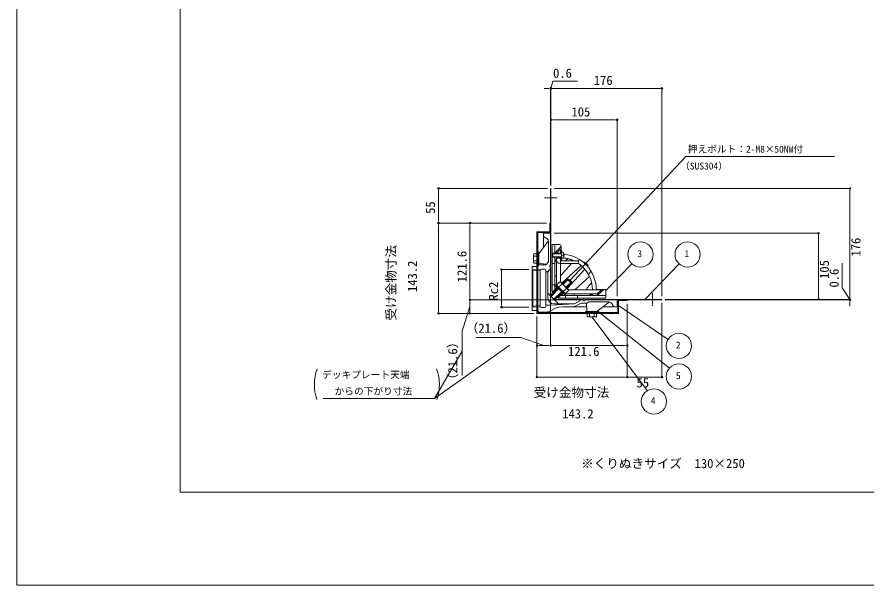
# Model space of a CAD drawing. Units: millimetres, scale not verified. Extents: x -1380 to 1380, y -955 to 955.
# Drawn here: x -1380 to -34, y -955 to -54 of the extents above; entities that cross this region are included whole.
import ezdxf
from ezdxf.enums import TextEntityAlignment as Align

# ---------------------------------------------------------------- set-up
doc = ezdxf.new("R2010")
doc.units = ezdxf.units.MM
doc.header["$LTSCALE"] = 3
doc.linetypes.add('USER1', pattern=[2, 1.25, -0.25, 0.25, -0.25])
doc.linetypes.add('USER2', pattern=[0.375, 0.25, -0.125])
for name, color, linetype, lineweight in [('0-0_0', 7, 'Continuous', 15), ('0-2_L-2', 7, 'Continuous', 18), ('0-3_L-1', 7, 'Continuous', 18), ('0-4_L-5', 2, 'USER1', 18), ('0-5_L-3', 7, 'Continuous', 18), ('0-7_WAKU', 7, 'Continuous', 18), ('0-8_MOJI', 7, 'Continuous', 18), ('0-9_SUNPO', 7, 'Continuous', 18)]:
    doc.layers.add(name, color=color, linetype=linetype, lineweight=lineweight)
doc.styles.add('ＭＳ ゴシック', font='')
doc.styles.get('ＭＳ ゴシック').set_extended_font_data('MS Gothic')

msp = doc.modelspace()

# ---------------------------------------------------------------- linework, layer by layer
at = {"layer": '0-0_0'}
for p, q in [((-536.803, -166.928), (-539.303, -166.928)), ((-533.053, -166.928), (-535.553, -166.928)), ((-534.953, -166.928), (-532.453, -166.928)), ((-534.953, -166.928), (-532.453, -166.928)), ((-531.203, -166.928), (-528.703, -166.928)), ((-531.203, -166.928), (-528.703, -166.928)), ((-360.203, -166.928), (-362.703, -166.928)), ((-356.453, -166.928), (-358.953, -166.928)), ((-534.953, -216.928), (-532.453, -216.928)), ((-531.203, -216.928), (-528.703, -216.928)), ((-431.203, -216.928), (-433.703, -216.928)), ((-427.453, -216.928), (-429.953, -216.928)), ((-712.078, -324.521), (-712.078, -327.021)), ((-712.078, -328.271), (-712.078, -330.771)), ((-59.464, -324.521), (-59.464, -327.021)), ((-59.464, -328.271), (-59.464, -330.771)), ((-712.078, -378.271), (-712.078, -375.771)), ((-712.078, -379.521), (-712.078, -382.021)), ((-712.078, -382.021), (-712.078, -379.521)), ((-712.078, -383.271), (-712.078, -385.771)), ((-662.078, -379.521), (-662.078, -382.021)), ((-662.078, -383.271), (-662.078, -385.771)), ((-109.464, -395.521), (-109.464, -398.021)), ((-109.464, -399.271), (-109.464, -401.771)), ((-612.078, -453.214), (-612.078, -455.714)), ((-612.078, -456.964), (-612.078, -459.464)), ((-503.754, -471.831), (-503.498, -471.557)), ((-662.078, -499.871), (-662.078, -497.371)), ((-446.834, -487.906), (-446.573, -487.637)), ((-109.464, -499.271), (-109.464, -496.771)), ((-59.464, -499.271), (-59.464, -496.771)), ((-59.464, -499.271), (-59.464, -496.771)), ((-662.078, -503.621), (-662.078, -501.121)), ((-662.078, -501.121), (-662.078, -503.621)), ((-662.078, -504.871), (-662.078, -507.371)), ((-612.078, -511.578), (-612.078, -509.078)), ((-426.658, -511.266), (-426.349, -511.478)), ((-385.005, -501.907), (-384.746, -501.636)), ((-109.464, -503.021), (-109.464, -500.521)), ((-59.464, -503.021), (-59.464, -500.521)), ((-59.464, -503.021), (-59.464, -500.521)), ((-59.464, -501.121), (-59.464, -503.621)), ((-59.464, -504.871), (-59.464, -507.371)), ((-712.078, -521.471), (-712.078, -518.971)), ((-712.078, -525.221), (-712.078, -522.721)), ((-662.078, -521.471), (-662.078, -518.971)), ((-662.078, -525.221), (-662.078, -522.721)), ((-612.078, -515.328), (-612.078, -512.828)), ((-458.85, -520.655), (-458.557, -520.888)), ((-468.816, -529.321), (-468.591, -529.621)), ((-599.579, -574.948), (-599.885, -575.165)), ((-557.153, -574.859), (-554.653, -574.859)), ((-553.403, -574.859), (-550.903, -574.859)), ((-536.803, -574.859), (-539.303, -574.859)), ((-533.053, -574.859), (-535.553, -574.859)), ((-535.553, -574.859), (-533.053, -574.859)), ((-531.803, -574.859), (-529.303, -574.859)), ((-415.203, -574.859), (-417.703, -574.859)), ((-411.453, -574.859), (-413.953, -574.859)), ((-674.484, -583.521), (-674.672, -583.845)), ((-557.153, -624.859), (-554.653, -624.859)), ((-553.403, -624.859), (-550.903, -624.859)), ((-415.203, -624.859), (-417.703, -624.859)), ((-413.953, -624.859), (-411.453, -624.859)), ((-411.453, -624.859), (-413.953, -624.859)), ((-410.203, -624.859), (-407.703, -624.859)), ((-360.203, -624.859), (-362.703, -624.859)), ((-356.453, -624.859), (-358.953, -624.859))]:
    msp.add_line(p, q, dxfattribs=at)
at = {"layer": '0-0_0', "lineweight": 18}
msp.add_lwpolyline([(-1121.713, -807.371), (1120.787, -807.371), (1120.787, 687.629), (-1121.713, 687.629)], close=True, dxfattribs=at)
at = {"layer": '0-0_0'}
for centre, radius in [((-534.303, -166.928), 1.25), ((-533.703, -166.928), 1.25), ((-533.703, -166.928), 1.25), ((-357.703, -166.928), 1.25), ((-533.703, -216.928), 1.25), ((-428.703, -216.928), 1.25), ((-712.078, -325.771), 1.25), ((-59.464, -325.771), 1.25), ((-712.078, -380.771), 1.25), ((-712.078, -380.771), 1.25), ((-662.078, -380.771), 1.25), ((-109.464, -396.771), 1.25), ((-612.078, -454.464), 1.25), ((-503.626, -471.694), 0.188), ((-446.703, -487.771), 0.188), ((-662.078, -502.371), 1.25), ((-662.078, -502.371), 1.25), ((-426.503, -511.372), 0.188), ((-384.876, -501.771), 0.188), ((-109.464, -501.771), 1.25), ((-59.464, -501.771), 1.25), ((-59.464, -501.771), 1.25), ((-59.464, -502.371), 1.25), ((-712.078, -523.971), 1.25), ((-662.078, -523.971), 1.25), ((-612.078, -514.078), 1.25), ((-458.703, -520.771), 0.188), ((-468.703, -529.471), 0.188), ((-599.732, -575.057), 0.188), ((-555.903, -574.859), 1.25), ((-534.303, -574.859), 1.25), ((-534.303, -574.859), 1.25), ((-412.703, -574.859), 1.25), ((-674.578, -583.683), 0.188), ((-555.903, -624.859), 1.25), ((-412.703, -624.859), 1.25), ((-412.703, -624.859), 1.25), ((-357.703, -624.859), 1.25)]:
    msp.add_circle(centre, radius, dxfattribs=at)
at = {"layer": '0-2_L-2'}
for p, q in [((-545.703, -401.771), (-540.053, -405.302)), ((-545.703, -401.771), (-545.703, -419.438)), ((-533.703, -396.771), (-533.703, -446.771)), ((-552.303, -428.238), (-537.753, -408.838)), ((-537.703, -409.542), (-537.703, -441.771)), ((-552.703, -442.9), (-552.703, -429.438)), ((-555.903, -431.771), (-554.703, -431.771)), ((-555.903, -431.771), (-554.703, -431.771)), ((-555.903, -441.771), (-554.703, -441.771)), ((-537.703, -441.771), (-539.703, -444.771)), ((-563.703, -449.271), (-563.703, -454.464)), ((-563.703, -454.464), (-563.703, -514.078)), ((-563.703, -454.464), (-550.703, -454.87)), ((-563.703, -454.464), (-562.203, -456.012)), ((-562.203, -456.012), (-562.203, -512.531)), ((-562.203, -456.012), (-550.703, -456.371)), ((-550.836, -444.896), (-539.895, -445.625)), ((-550.703, -455.771), (-550.703, -512.771)), ((-543.703, -453.771), (-548.703, -453.771)), ((-545.703, -445.238), (-545.703, -446.771)), ((-541.703, -455.771), (-541.703, -457.771)), ((-541.703, -457.771), (-538.703, -457.771)), ((-541.703, -457.771), (-541.703, -510.771)), ((-533.703, -452.271), (-538.703, -457.771)), ((-538.703, -457.771), (-538.703, -498.771)), ((-533.703, -446.771), (-535.428, -448.582)), ((-534.703, -450.271), (-533.703, -450.271)), ((-533.703, -450.271), (-533.703, -452.271)), ((-533.703, -452.271), (-533.703, -491.771)), ((-538.703, -491.771), (-521.703, -508.771)), ((-541.703, -512.771), (-541.703, -510.771)), ((-541.703, -510.771), (-533.703, -510.771)), ((-533.703, -510.771), (-496.203, -508.771)), ((-496.203, -508.771), (-528.703, -508.771)), ((-484.203, -501.771), (-523.703, -501.771)), ((-484.203, -501.771), (-496.203, -508.771)), ((-488.886, -509.133), (-492.934, -511.495)), ((-482.203, -501.771), (-484.203, -501.771)), ((-482.203, -502.771), (-482.203, -501.771)), ((-478.703, -501.771), (-480.514, -503.495)), ((-428.703, -501.771), (-478.703, -501.771)), ((-476.828, -518.904), (-477.57, -507.771)), ((-441.475, -505.771), (-473.703, -505.771)), ((-460.17, -520.371), (-440.77, -505.821)), ((-433.703, -513.771), (-437.235, -508.121)), ((-563.703, -514.078), (-562.203, -512.531)), ((-563.703, -514.078), (-550.703, -513.672)), ((-563.703, -514.078), (-563.703, -519.271)), ((-562.203, -512.531), (-550.703, -512.171)), ((-543.703, -514.771), (-548.703, -514.771)), ((-536.587, -520.709), (-525.57, -515.18)), ((-521.618, -514.132), (-497.44, -512.843)), ((-477.17, -513.771), (-514.847, -513.771)), ((-474.832, -520.771), (-461.37, -520.771)), ((-473.703, -522.771), (-473.703, -523.971)), ((-473.703, -522.771), (-473.703, -523.971)), ((-463.703, -522.771), (-463.703, -523.971)), ((-463.703, -522.771), (-463.703, -523.971)), ((-433.703, -513.771), (-451.37, -513.771))]:
    msp.add_line(p, q, dxfattribs=at)
msp.add_lwpolyline([(-554.703, -522.771), (-554.703, -395.771), (-534.303, -395.771), (-534.303, -380.771), (-535.503, -380.771), (-535.503, -394.571), (-555.903, -394.571), (-555.903, -523.971), (-426.503, -523.971), (-426.503, -503.571), (-412.703, -503.571), (-412.703, -502.371), (-427.703, -502.371), (-427.703, -522.771)], close=True, dxfattribs=at)
for points in [[(-533.703, -396.771), (-545.703, -396.771), (-545.703, -401.771)], [(-563.703, -449.271), (-553.703, -449.271), (-553.703, -446.771), (-541.703, -446.771)], [(-473.703, -505.771), (-476.703, -507.771), (-483.847, -507.771)], [(-428.703, -501.771), (-428.703, -513.771), (-433.703, -513.771)], [(-563.703, -519.271), (-553.703, -519.271), (-553.703, -521.771), (-541.072, -521.771)]]:
    msp.add_lwpolyline(points, dxfattribs=at)
for centre, radius, start, end in [((-542.703, -409.542), 5, 0, 57.99462), ((-550.703, -429.438), 2, 143.1301, 180), ((-550.703, -442.9), 2, 180, 266.18593), ((-548.703, -455.771), 2, 90, 180), ((-543.703, -455.771), 2, 0, 90), ((-541.703, -444.771), 2, 270, 0), ((-534.703, -449.271), 1, 136.39718, 270), ((-523.703, -491.771), 10, 180, 196.55923), ((-528.703, -498.771), 10, 180, 270), ((-523.703, -491.771), 10, 253.44077, 270), ((-497.973, -502.857), 10, 273.05288, 300.25644), ((-483.847, -517.771), 10, 90, 120.25644), ((-481.203, -502.771), 1, 180, 313.60282), ((-441.475, -510.771), 5, 32.00538, 90), ((-548.703, -512.771), 2, 180, 270), ((-543.703, -512.771), 2, 270, 0), ((-541.072, -511.771), 10, 270, 296.64948), ((-521.085, -524.118), 10, 93.05288, 116.64948), ((-474.832, -518.771), 2, 183.81407, 270), ((-461.37, -518.771), 2, 270, 306.8699)]:
    msp.add_arc(centre, radius, start, end, dxfattribs=at)
at = {"layer": '0-3_L-1', "linetype": 'USER2'}
for p, q in [((-527.703, -428.596), (-527.703, -414.771)), ((-524.703, -425.313), (-527.703, -428.645)), ((-527.703, -442.103), (-527.703, -434.946)), ((-524.703, -437.546), (-527.703, -440.877)), ((-518.703, -435.771), (-521.703, -435.771)), ((-518.703, -464.911), (-518.703, -438.771)), ((-527.703, -478.801), (-527.703, -487.771)), ((-518.703, -473.707), (-518.703, -474.058)), ((-519.703, -495.771), (-510.733, -495.771)), ((-505.99, -486.771), (-505.639, -486.771)), ((-474.819, -486.771), (-496.844, -486.771))]:
    msp.add_line(p, q, dxfattribs=at)
at = {"layer": '0-3_L-1'}
for p, q in [((-527.703, -414.771), (-519.703, -414.771)), ((-517.703, -428.596), (-517.703, -416.771)), ((-531.703, -428.771), (-530.878, -428.771)), ((-531.703, -429.271), (-531.378, -429.271)), ((-518.217, -418.11), (-524.703, -425.313)), ((-518.703, -421.771), (-524.703, -428.435)), ((-524.703, -425.313), (-524.703, -428.596)), ((-524.703, -428.435), (-524.703, -428.596)), ((-518.703, -423.771), (-519.651, -422.824)), ((-518.703, -421.771), (-518.703, -428.596)), ((-518.703, -423.771), (-516.703, -424.271)), ((-516.703, -424.271), (-516.703, -431.771)), ((-554.703, -431.771), (-555.903, -431.771)), ((-554.703, -441.771), (-555.903, -441.771)), ((-531.703, -434.271), (-531.378, -434.271)), ((-531.703, -434.771), (-530.878, -434.771)), ((-527.703, -442.103), (-527.703, -478.801)), ((-524.703, -434.946), (-524.703, -476.771)), ((-524.703, -437.546), (-522.363, -434.946)), ((-516.703, -436.271), (-524.703, -436.271)), ((-518.703, -434.946), (-518.703, -438.771)), ((-516.703, -433.946), (-516.703, -438.771)), ((-516.703, -440.771), (-489.772, -440.771)), ((-506.785, -437.183), (-511.066, -440.771)), ((-497.663, -440.771), (-497.371, -440.447)), ((-488.653, -438.336), (-491.981, -440.771)), ((-480.263, -442.674), (-481.706, -443.41)), ((-531.703, -444.771), (-527.703, -444.771)), ((-518.19, -463.573), (-501.264, -444.771)), ((-485.762, -447.837), (-515.346, -475.176)), ((-479.769, -453.83), (-507.108, -483.414)), ((-474.606, -448.331), (-475.342, -449.774)), ((-470.268, -456.721), (-474.127, -461.994)), ((-525.703, -464.771), (-524.703, -464.771)), ((-518.703, -464.911), (-518.703, -473.707)), ((-495.505, -486.258), (-472.379, -465.439)), ((-469.115, -474.853), (-476.352, -483.486)), ((-510.733, -495.771), (-460.577, -495.771)), ((-508.703, -492.771), (-460.367, -492.771)), ((-505.639, -486.771), (-496.844, -486.771)), ((-496.703, -492.771), (-496.703, -493.771)), ((-491.703, -495.771), (-491.703, -499.771)), ((-474.819, -486.771), (-453.703, -486.771)), ((-472.81, -495.771), (-469.478, -492.771)), ((-450.042, -486.285), (-460.577, -495.771)), ((-460.577, -495.771), (-446.703, -495.771)), ((-453.703, -486.771), (-460.367, -492.771)), ((-455.703, -486.771), (-454.756, -487.719)), ((-446.703, -495.771), (-446.703, -487.771)), ((-473.703, -522.771), (-473.703, -523.971)), ((-463.703, -522.771), (-463.703, -523.971))]:
    msp.add_line(p, q, dxfattribs=at)
for points in [[(-534.303, -395.771), (-533.703, -395.771), (-533.703, -325.771), (-534.303, -325.771)], [(-427.703, -502.371), (-357.703, -502.371), (-357.703, -501.771), (-427.703, -501.771)]]:
    msp.add_lwpolyline(points, close=True, dxfattribs=at)
for points in [[(-531.703, -487.771), (-531.703, -414.771), (-527.703, -414.771)], [(-524.703, -434.946), (-524.703, -438.771), (-527.703, -442.103)], [(-519.703, -444.771), (-489.772, -444.771), (-489.772, -440.771)], [(-531.703, -478.801), (-527.703, -478.801), (-524.168, -482.336), (-531.294, -490.877)], [(-522.809, -499.362), (-514.268, -492.236), (-510.733, -495.771), (-510.733, -499.771)], [(-446.703, -495.771), (-446.703, -499.771), (-519.703, -499.771)], [(-457.245, -492.771), (-467.245, -492.771), (-470.577, -495.771)], [(-462.814, -486.771), (-461.703, -485.771), (-448.703, -485.771)]]:
    msp.add_lwpolyline(points, dxfattribs=at)
for centre, radius, start, end in [((-519.703, -416.771), 2, 318, 90), ((-516.703, -427.805), 2, 180, 203.30003), ((-518.703, -486.771), 57, 1.9426, 84.03015), ((-519.703, -439.771), 5, 180, 270), ((-516.703, -438.771), 2, 180, 270), ((-516.703, -442.887), 2, 180, 309.97037), ((-514.703, -438.771), 2, 180, 270), ((-518.703, -486.771), 58.5, 41.07928, 48.92072), ((-518.703, -486.771), 51, 0, 55.43968), ((-525.703, -462.771), 2, 180, 270), ((-516.703, -464.911), 2, 138.00621, 180), ((-508.703, -476.771), 16, 180, 187.16173), ((-516.703, -473.707), 2, 180, 190.37291), ((-516.703, -473.707), 2, 271.3677, 312.74175), ((-505.639, -484.771), 2, 137.25825, 178.6323), ((-474.819, -484.771), 2, 140.02963, 270), ((-519.703, -487.771), 12, 180, 201.61704), ((-508.703, -476.771), 16, 262.83827, 270), ((-505.639, -484.771), 2, 259.62709, 270), ((-496.844, -484.771), 2, 270, 311.99379), ((-494.703, -493.771), 2, 180, 270), ((-459.737, -484.771), 2, 181.9426, 270), ((-448.703, -487.771), 2, 360, 132), ((-519.703, -487.771), 12, 248.38296, 270)]:
    msp.add_arc(centre, radius, start, end, dxfattribs=at)
at = {"layer": '0-3_L-1', "linetype": 'USER2'}
for centre, radius, start, end in [((-521.703, -432.771), 3, 226.46885, 270), ((-518.703, -486.771), 51, 87.75253, 90), ((-518.703, -486.771), 51, 64.41701, 85.1206), ((-519.703, -487.771), 8, 180, 188.46509), ((-519.703, -487.771), 8, 261.53491, 270)]:
    msp.add_arc(centre, radius, start, end, dxfattribs=at)
at = {"layer": '0-4_L-5'}
for p, q in [((-523.703, -340.771), (-543.703, -340.771)), ((-534.303, -395.771), (-534.303, -502.371)), ((-372.703, -491.771), (-372.703, -511.771)), ((-427.703, -502.371), (-534.303, -502.371))]:
    msp.add_line(p, q, dxfattribs=at)
at = {"layer": '0-5_L-3'}
for p, q in [((-560.826, -433.018), (-561.403, -430.271)), ((-531.703, -428.596), (-531.703, -434.946)), ((-531.703, -429.596), (-516.703, -429.596)), ((-530.703, -428.596), (-530.703, -434.946)), ((-516.703, -426.399), (-516.703, -437.199)), ((-561.403, -443.271), (-560.826, -440.524)), ((-560.826, -433.018), (-555.903, -433.018)), ((-560.826, -440.524), (-555.903, -440.524)), ((-555.903, -432.771), (-552.703, -432.771)), ((-552.703, -440.771), (-555.903, -440.771)), ((-531.703, -433.946), (-516.703, -433.946)), ((-505.933, -469.387), (-514.454, -477.908)), ((-508.054, -469.387), (-501.319, -476.122)), ((-534.571, -495.904), (-522.586, -483.918)), ((-521.274, -482.402), (-516.154, -477.282)), ((-518.157, -474.204), (-516.154, -477.282)), ((-509.214, -484.222), (-514.334, -489.342)), ((-501.319, -474.001), (-509.84, -482.522)), ((-509.214, -484.222), (-506.137, -486.225)), ((-521.525, -484.979), (-533.51, -496.964)), ((-516.911, -489.593), (-528.896, -501.578)), ((-515.851, -490.654), (-527.836, -502.639)), ((-472.703, -520.771), (-472.703, -523.971)), ((-472.456, -528.894), (-472.456, -523.971)), ((-464.951, -528.894), (-464.951, -523.971)), ((-464.703, -523.971), (-464.703, -520.771)), ((-475.203, -529.471), (-472.456, -528.894)), ((-464.951, -528.894), (-462.203, -529.471))]:
    msp.add_line(p, q, dxfattribs=at)
at = {"layer": '0-5_L-3', "color": 6}
for p, q in [((-552.703, -433.471), (-555.903, -433.471)), ((-552.703, -440.071), (-555.903, -440.071)), ((-472.003, -520.771), (-472.003, -523.971)), ((-465.403, -520.771), (-465.403, -523.971))]:
    msp.add_line(p, q, dxfattribs=at)
at = {"layer": '0-5_L-3'}
for points in [[(-555.903, -444.271), (-560.826, -444.271), (-561.403, -443.271), (-561.403, -430.271), (-560.826, -429.271), (-555.903, -429.271)], [(-554.703, -446.771), (-554.703, -426.771), (-552.703, -426.771), (-552.703, -446.771)], [(-518.157, -474.204), (-506.137, -486.225), (-505.744, -487.692), (-510.864, -492.812), (-524.744, -478.932), (-519.624, -473.812)], [(-478.703, -522.771), (-458.703, -522.771), (-458.703, -520.771), (-478.703, -520.771)], [(-476.203, -523.971), (-476.203, -528.894), (-475.203, -529.471), (-462.203, -529.471), (-461.203, -528.894), (-461.203, -523.971)]]:
    msp.add_lwpolyline(points, close=True, dxfattribs=at)
for points in [[(-516.703, -428.596), (-530.703, -428.596), (-531.703, -429.596), (-531.703, -433.946), (-530.703, -434.946), (-516.703, -434.946)], [(-512.55, -432.519), (-514.803, -432.519), (-514.803, -431.079), (-512.55, -431.079)], [(-515.515, -476.847), (-508.054, -469.387), (-505.933, -469.387), (-501.319, -474.001), (-501.319, -476.122), (-508.779, -483.582)], [(-517.804, -485.872), (-525.229, -478.447), (-526.643, -479.861), (-519.218, -487.286)], [(-517.804, -485.872), (-510.379, -493.296), (-511.793, -494.711), (-519.218, -487.286)]]:
    msp.add_lwpolyline(points, dxfattribs=at)
for centre, radius, start, end in [((-518.075, -431.799), 5.571, 7.42514, 75.74997), ((-548.918, -436.771), 12.485, 162.50768, 197.49232), ((-518.075, -431.799), 5.571, 284.25003, 352.57486), ((-523.631, -491.699), 16.241, 27.41205, 62.58795), ((-468.703, -516.986), 12.485, 252.50768, 287.49232)]:
    msp.add_arc(centre, radius, start, end, dxfattribs=at)
at = {"layer": '0-7_WAKU'}
msp.add_lwpolyline([(-1380.463, -954.871), (1379.537, -954.871), (1379.537, 955.129), (-1380.463, 955.129)], close=True, dxfattribs=at)
at = {"layer": '0-9_SUNPO'}
for p, q in [((-539.303, -166.928), (-544.303, -166.928)), ((-534.303, -320.771), (-534.303, -166.928)), ((-534.303, -166.928), (-533.703, -166.928)), ((-534.303, -166.928), (-533.703, -166.928)), ((-533.703, -320.771), (-533.703, -166.928)), ((-533.703, -320.771), (-533.703, -166.928)), ((-362.703, -166.928), (-528.703, -166.928)), ((-528.703, -166.928), (-523.703, -166.928)), ((-357.703, -496.771), (-357.703, -166.928)), ((-533.703, -320.771), (-533.703, -216.928)), ((-433.703, -216.928), (-528.703, -216.928)), ((-428.703, -496.771), (-428.703, -216.928)), ((-539.303, -325.771), (-712.078, -325.771)), ((-712.078, -375.771), (-712.078, -330.771)), ((-528.703, -325.771), (-59.464, -325.771)), ((-59.464, -330.771), (-59.464, -496.771)), ((-540.503, -380.771), (-712.078, -380.771)), ((-540.503, -380.771), (-712.078, -380.771)), ((-712.078, -518.971), (-712.078, -385.771)), ((-540.503, -380.771), (-662.078, -380.771)), ((-662.078, -497.371), (-662.078, -385.771)), ((-534.303, -380.771), (-534.303, -574.859)), ((-534.303, -380.771), (-534.303, -574.859)), ((-528.703, -396.771), (-109.464, -396.771)), ((-109.464, -401.771), (-109.464, -496.771)), ((-568.703, -454.464), (-612.078, -454.464)), ((-446.703, -487.771), (-405.416, -445.144)), ((-384.876, -501.771), (-330.567, -445.134)), ((-612.078, -459.464), (-612.078, -509.078)), ((-59.464, -496.771), (-59.464, -491.771)), ((-412.703, -502.371), (-662.078, -502.371)), ((-412.703, -502.371), (-662.078, -502.371)), ((-662.078, -507.371), (-662.078, -518.971)), ((-426.503, -511.372), (-348.001, -565.369)), ((-412.703, -508.571), (-412.703, -624.859)), ((-412.703, -508.571), (-412.703, -624.859)), ((-412.703, -508.571), (-412.703, -574.859)), ((-357.703, -507.371), (-357.703, -624.859)), ((-352.703, -501.771), (-109.464, -501.771)), ((-352.703, -501.771), (-59.464, -501.771)), ((-352.703, -501.771), (-59.464, -501.771)), ((-352.703, -502.371), (-59.464, -502.371)), ((-59.464, -501.771), (-59.464, -502.371)), ((-59.464, -501.771), (-59.464, -502.371)), ((-59.464, -507.371), (-59.464, -512.371)), ((-560.903, -523.971), (-712.078, -523.971)), ((-560.903, -523.971), (-662.078, -523.971)), ((-568.703, -514.078), (-612.078, -514.078)), ((-458.703, -520.771), (-345.636, -610.723)), ((-555.903, -528.971), (-555.903, -624.859)), ((-555.903, -528.971), (-555.903, -574.859)), ((-468.703, -529.471), (-380.828, -646.659)), ((-599.732, -575.057), (-718.12, -659.042)), ((-539.303, -574.859), (-550.903, -574.859)), ((-529.303, -574.859), (-417.703, -574.859)), ((-417.703, -624.859), (-550.903, -624.859)), ((-362.703, -624.859), (-407.703, -624.859))]:
    msp.add_line(p, q, dxfattribs=at)
for points in [[(-534.003, -166.928), (-530.553, -155.428), (-491.802, -155.428)], [(-503.626, -471.694), (-319.55, -274.787), (-83.925, -274.787)], [(-59.464, -502.071), (-71.964, -483.146), (-71.964, -444.395)], [(-662.078, -513.171), (-674.578, -552.004), (-674.578, -622.532)], [(-545.103, -574.859), (-581.662, -562.359), (-652.19, -562.359)], [(-674.578, -583.683), (-718.12, -659.042), (-894.658, -659.042)]]:
    msp.add_lwpolyline(points, dxfattribs=at)
for centre in [(-391.802, -430.492), (-316.954, -430.482), (-330.712, -575.423), (-330.712, -624.037), (-370.401, -663.726)]:
    msp.add_circle(centre, 20, dxfattribs=at)
for centre, start, end in [((-836.339, -637.001), 159.84283, 198.83066), ((-783.066, -637.001), 341.16934, 20.15717)]:
    msp.add_arc(centre, 72.528, start, end, dxfattribs=at)

# ---------------------------------------------------------------- texts
at = {"layer": '0-8_MOJI', "style": 'ＭＳ ゴシック'}
msp.add_text('※くりぬきサイズ\u3000130×250 ', height=14.66, dxfattribs=at).set_placement((-485.901, -773.761), align=Align.BOTTOM_LEFT)
at = {"layer": '0-9_SUNPO', "style": 'ＭＳ ゴシック'}
for s, height, p in [('0.6', 14.66, (-530.366, -154.428)), ('176', 14.66, (-465.754, -165.928)), ('105', 14.66, (-501.203, -215.928)), ('押えボルト：2-M8×50NW付', 11, (-316.692, -272.188)), ('（SUS304）', 11, (-328.798, -298.939)), ('3', 11, (-396.675, -437.992)), ('1', 11, (-321.827, -437.982)), ('（21.6）', 14.66, (-668.855, -559.126)), ('121.6', 14.66, (-506.549, -595.859)), ('2', 11, (-335.585, -582.923)), ('デッキプレート天端', 11, (-896.561, -630.073)), ('5', 11, (-335.585, -631.537)), ('55', 14.66, (-397.995, -645.859)), ('からの下がり寸法', 11, (-876.841, -656.215)), ('受け金物寸法', 14.66, (-561.162, -661.046)), ('4', 11, (-375.274, -671.226)), ('143.2', 14.66, (-515.832, -694.938))]:
    msp.add_text(s, height=height, dxfattribs=at).set_placement(p, align=Align.BOTTOM_LEFT)
for s, p in [('55', (-713.078, -366.063)), ('受け金物寸法', (-775.586, -535.391)), ('176', (-38.464, -433.822)), ('121.6', (-663.078, -474.617)), ('143.2', (-741.694, -490.061)), ('105', (-88.464, -469.271)), ('0.6', (-72.964, -482.958)), ('Rc2', (-613.078, -503.662)), ('（21.6）', (-677.811, -639.197))]:
    msp.add_text(s, height=14.66, rotation=90, dxfattribs=at).set_placement(p, align=Align.BOTTOM_LEFT)

doc.saveas('drawing.dxf')
